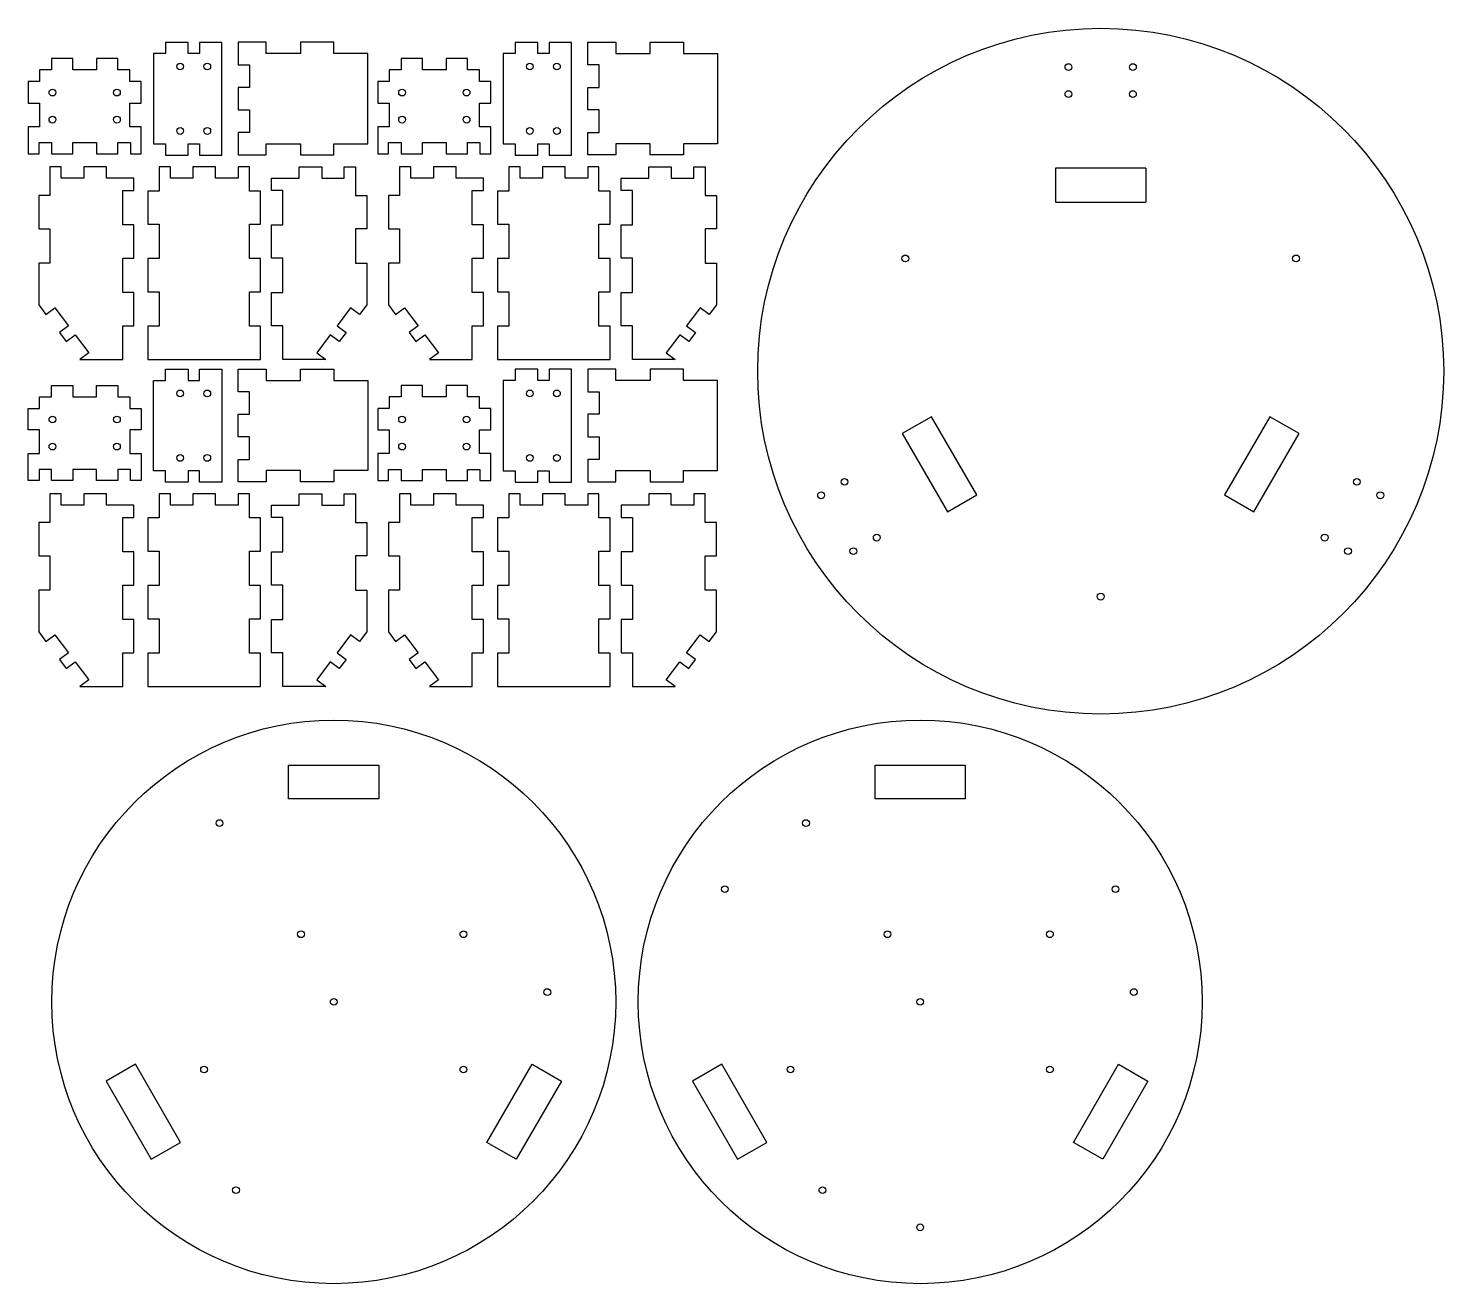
# Model space of a CAD drawing. Header units: centimetres. Extents: x -14.5 to 48.2, y -8.5 to 47.2.
import ezdxf

# ---------------------------------------------------------------- set-up
doc = ezdxf.new("R2010")
doc.units = ezdxf.units.CM
doc.layers.get('0').update_dxf_attribs({"linetype": 'CONTINUOUS'})

msp = doc.modelspace()

# ---------------------------------------------------------------- linework, layer by layer
for p, q in [((35, 41), (31, 41)), ((31, 41), (31, 39.5)), ((35, 41), (35, 39.5)), ((31, 39.5), (35, 39.5))]:
    msp.add_line(p, q)
for points in [[(-7.458, 41.584), (-7.458, 42.084), (-6.958, 42.084), (-6.958, 41.584), (-5.958, 41.584), (-5.958, 46.584), (-6.958, 46.584), (-6.958, 46.084), (-7.458, 46.084), (-7.458, 46.584), (-8.458, 46.584), (-8.458, 46.084), (-8.989, 46.084), (-8.989, 42.084), (-8.458, 42.084), (-8.458, 41.584)], [(-0.993, 41.588), (-0.993, 42.088), (0.507, 42.088), (0.507, 46.088), (-0.993, 46.088), (-0.993, 46.588), (-2.468, 46.588), (-2.468, 46.088), (-3.993, 46.088), (-3.993, 46.588), (-5.236, 46.588), (-5.236, 45.588), (-4.736, 45.588), (-4.736, 44.588), (-5.236, 44.588), (-5.236, 43.588), (-4.736, 43.588), (-4.736, 42.588), (-5.236, 42.588), (-5.236, 41.588), (-3.993, 41.588), (-3.993, 42.088), (-2.468, 42.088), (-2.468, 41.588)], [(8.042, 41.584), (8.042, 42.084), (8.542, 42.084), (8.542, 41.584), (9.542, 41.584), (9.542, 46.584), (8.542, 46.584), (8.542, 46.084), (8.042, 46.084), (8.042, 46.584), (7.042, 46.584), (7.042, 46.084), (6.511, 46.084), (6.511, 42.084), (7.042, 42.084), (7.042, 41.584)], [(11.507, 46.088), (13.032, 46.088), (13.032, 46.588), (14.507, 46.588), (14.507, 46.088), (16.007, 46.088), (16.007, 42.088), (14.507, 42.088), (14.507, 41.588), (13.032, 41.588), (13.032, 42.088), (11.507, 42.088), (11.507, 41.588), (10.264, 41.588), (10.264, 42.588), (10.764, 42.588), (10.764, 43.588), (10.264, 43.588), (10.264, 44.588), (10.764, 44.588), (10.764, 45.588), (10.264, 45.588), (10.264, 46.588), (11.507, 46.588)], [(-9.543, 43.893), (-9.543, 44.843), (-10.043, 44.843), (-10.043, 45.368), (-10.568, 45.368), (-10.568, 45.868), (-11.518, 45.868), (-11.518, 45.368), (-12.568, 45.368), (-12.568, 45.868), (-13.518, 45.868), (-13.518, 45.368), (-14.043, 45.368), (-14.043, 44.843), (-14.543, 44.843), (-14.543, 43.893), (-14.043, 43.893), (-14.043, 42.843), (-14.543, 42.843), (-14.543, 41.645), (-14.068, 41.645), (-14.068, 42.145), (-13.518, 42.145), (-13.518, 41.645), (-12.568, 41.645), (-12.568, 42.145), (-11.518, 42.145), (-11.518, 41.645), (-10.568, 41.645), (-10.568, 42.145), (-10.018, 42.145), (-10.018, 41.645), (-9.543, 41.645), (-9.543, 42.843), (-10.043, 42.843), (-10.043, 43.893)], [(3.982, 45.368), (2.932, 45.368), (2.932, 45.868), (1.982, 45.868), (1.982, 45.368), (1.457, 45.368), (1.457, 44.843), (0.957, 44.843), (0.957, 43.893), (1.457, 43.893), (1.457, 42.843), (0.957, 42.843), (0.957, 41.645), (1.432, 41.645), (1.432, 42.145), (1.982, 42.145), (1.982, 41.645), (2.932, 41.645), (2.932, 42.145), (3.982, 42.145), (3.982, 41.645), (4.932, 41.645), (4.932, 42.145), (5.482, 42.145), (5.482, 41.645), (5.957, 41.645), (5.957, 42.843), (5.457, 42.843), (5.457, 43.893), (5.957, 43.893), (5.957, 44.843), (5.457, 44.843), (5.457, 45.368), (4.932, 45.368), (4.932, 45.868), (3.982, 45.868)], [(-10.358, 32.515), (-10.358, 34.015), (-9.858, 34.015), (-9.858, 35.49), (-10.358, 35.49), (-10.358, 37.015), (-9.858, 37.015), (-9.858, 38.49), (-10.358, 38.49), (-10.358, 40.015), (-9.858, 40.015), (-9.858, 40.556), (-11.081, 40.556), (-11.081, 41.056), (-12.081, 41.056), (-12.081, 40.556), (-13.081, 40.556), (-13.081, 41.056), (-13.581, 41.056), (-13.581, 39.788), (-14.081, 39.788), (-14.081, 38.313), (-13.581, 38.313), (-13.581, 36.788), (-14.081, 36.788), (-14.081, 34.936), (-13.762, 34.512), (-13.362, 34.813), (-12.761, 34.014), (-13.16, 33.713), (-12.859, 33.314), (-12.46, 33.615), (-11.858, 32.816), (-12.257, 32.515)], [(-8.743, 35.515), (-8.743, 33.99), (-9.243, 33.99), (-9.243, 32.515), (-4.243, 32.515), (-4.243, 33.99), (-4.743, 33.99), (-4.743, 35.515), (-4.243, 35.515), (-4.243, 36.99), (-4.743, 36.99), (-4.743, 38.515), (-4.243, 38.515), (-4.243, 39.99), (-4.743, 39.99), (-4.743, 41.056), (-5.243, 41.056), (-5.243, 40.556), (-6.243, 40.556), (-6.243, 41.056), (-7.243, 41.056), (-7.243, 40.556), (-8.243, 40.556), (-8.243, 41.056), (-8.743, 41.056), (-8.743, 39.99), (-9.243, 39.99), (-9.243, 38.515), (-8.743, 38.515), (-8.743, 36.99), (-9.243, 36.99), (-9.243, 35.515)], [(-0.456, 33.713), (-0.757, 33.314), (-1.156, 33.615), (-1.758, 32.816), (-1.359, 32.515), (-3.258, 32.515), (-3.258, 34.015), (-3.758, 34.015), (-3.758, 35.49), (-3.258, 35.49), (-3.258, 37.015), (-3.758, 37.015), (-3.758, 38.49), (-3.258, 38.49), (-3.258, 40.015), (-3.758, 40.015), (-3.758, 40.556), (-2.535, 40.556), (-2.535, 41.056), (-1.535, 41.056), (-1.535, 40.556), (-0.535, 40.556), (-0.535, 41.056), (-0.035, 41.056), (-0.035, 39.788), (0.465, 39.788), (0.465, 38.313), (-0.035, 38.313), (-0.035, 36.788), (0.465, 36.788), (0.465, 34.936), (0.146, 34.512), (-0.254, 34.813), (-0.855, 34.014)], [(2.138, 34.813), (2.739, 34.014), (2.34, 33.713), (2.641, 33.314), (3.04, 33.615), (3.642, 32.816), (3.243, 32.515), (5.142, 32.515), (5.142, 34.015), (5.642, 34.015), (5.642, 35.49), (5.142, 35.49), (5.142, 37.015), (5.642, 37.015), (5.642, 38.49), (5.142, 38.49), (5.142, 40.015), (5.642, 40.015), (5.642, 40.556), (4.419, 40.556), (4.419, 41.056), (3.419, 41.056), (3.419, 40.556), (2.419, 40.556), (2.419, 41.056), (1.919, 41.056), (1.919, 39.788), (1.419, 39.788), (1.419, 38.313), (1.919, 38.313), (1.919, 36.788), (1.419, 36.788), (1.419, 34.936), (1.738, 34.512)], [(10.257, 41.056), (10.257, 40.556), (9.257, 40.556), (9.257, 41.056), (8.257, 41.056), (8.257, 40.556), (7.257, 40.556), (7.257, 41.056), (6.757, 41.056), (6.757, 39.99), (6.257, 39.99), (6.257, 38.515), (6.757, 38.515), (6.757, 36.99), (6.257, 36.99), (6.257, 35.515), (6.757, 35.515), (6.757, 33.99), (6.257, 33.99), (6.257, 32.515), (11.257, 32.515), (11.257, 33.99), (10.757, 33.99), (10.757, 35.515), (11.257, 35.515), (11.257, 36.99), (10.757, 36.99), (10.757, 38.515), (11.257, 38.515), (11.257, 39.99), (10.757, 39.99), (10.757, 41.056)], [(12.965, 40.556), (12.965, 41.056), (13.965, 41.056), (13.965, 40.556), (14.965, 40.556), (14.965, 41.056), (15.465, 41.056), (15.465, 39.788), (15.965, 39.788), (15.965, 38.313), (15.465, 38.313), (15.465, 36.788), (15.965, 36.788), (15.965, 34.936), (15.646, 34.512), (15.246, 34.813), (14.645, 34.014), (15.044, 33.713), (14.743, 33.314), (14.344, 33.615), (13.742, 32.816), (14.141, 32.515), (12.242, 32.515), (12.242, 34.015), (11.742, 34.015), (11.742, 35.49), (12.242, 35.49), (12.242, 37.015), (11.742, 37.015), (11.742, 38.49), (12.242, 38.49), (12.242, 40.015), (11.742, 40.015), (11.742, 40.556)], [(-8.458, 31.584), (-8.458, 32.084), (-7.458, 32.084), (-7.458, 31.584), (-6.958, 31.584), (-6.958, 32.084), (-5.958, 32.084), (-5.958, 27.084), (-6.958, 27.084), (-6.958, 27.584), (-7.458, 27.584), (-7.458, 27.084), (-8.458, 27.084), (-8.458, 27.584), (-8.989, 27.584), (-8.989, 31.584)], [(-2.468, 31.588), (-2.468, 32.088), (-0.993, 32.088), (-0.993, 31.588), (0.507, 31.588), (0.507, 27.588), (-0.993, 27.588), (-0.993, 27.088), (-2.468, 27.088), (-2.468, 27.588), (-3.993, 27.588), (-3.993, 27.088), (-5.236, 27.088), (-5.236, 28.088), (-4.736, 28.088), (-4.736, 29.088), (-5.236, 29.088), (-5.236, 30.088), (-4.736, 30.088), (-4.736, 31.088), (-5.236, 31.088), (-5.236, 32.088), (-3.993, 32.088), (-3.993, 31.588)], [(7.042, 27.584), (7.042, 27.084), (8.042, 27.084), (8.042, 27.584), (8.542, 27.584), (8.542, 27.084), (9.542, 27.084), (9.542, 32.084), (8.542, 32.084), (8.542, 31.584), (8.042, 31.584), (8.042, 32.084), (7.042, 32.084), (7.042, 31.584), (6.511, 31.584), (6.511, 27.584)], [(11.507, 27.088), (11.507, 27.588), (13.032, 27.588), (13.032, 27.088), (14.507, 27.088), (14.507, 27.588), (16.007, 27.588), (16.007, 31.588), (14.507, 31.588), (14.507, 32.088), (13.032, 32.088), (13.032, 31.588), (11.507, 31.588), (11.507, 32.088), (10.264, 32.088), (10.264, 31.088), (10.764, 31.088), (10.764, 30.088), (10.264, 30.088), (10.264, 29.088), (10.764, 29.088), (10.764, 28.088), (10.264, 28.088), (10.264, 27.088)], [(-14.043, 30.343), (-14.043, 30.868), (-13.518, 30.868), (-13.518, 31.368), (-12.568, 31.368), (-12.568, 30.868), (-11.518, 30.868), (-11.518, 31.368), (-10.568, 31.368), (-10.568, 30.868), (-10.043, 30.868), (-10.043, 30.343), (-9.543, 30.343), (-9.543, 29.393), (-10.043, 29.393), (-10.043, 28.343), (-9.543, 28.343), (-9.543, 27.145), (-10.018, 27.145), (-10.018, 27.645), (-10.568, 27.645), (-10.568, 27.145), (-11.518, 27.145), (-11.518, 27.645), (-12.568, 27.645), (-12.568, 27.145), (-13.518, 27.145), (-13.518, 27.645), (-14.068, 27.645), (-14.068, 27.145), (-14.543, 27.145), (-14.543, 28.343), (-14.043, 28.343), (-14.043, 29.393), (-14.543, 29.393), (-14.543, 30.343)], [(1.982, 30.868), (1.457, 30.868), (1.457, 30.343), (0.957, 30.343), (0.957, 29.393), (1.457, 29.393), (1.457, 28.343), (0.957, 28.343), (0.957, 27.145), (1.432, 27.145), (1.432, 27.645), (1.982, 27.645), (1.982, 27.145), (2.932, 27.145), (2.932, 27.645), (3.982, 27.645), (3.982, 27.145), (4.932, 27.145), (4.932, 27.645), (5.482, 27.645), (5.482, 27.145), (5.957, 27.145), (5.957, 28.343), (5.457, 28.343), (5.457, 29.393), (5.957, 29.393), (5.957, 30.343), (5.457, 30.343), (5.457, 30.868), (4.932, 30.868), (4.932, 31.368), (3.982, 31.368), (3.982, 30.868), (2.932, 30.868), (2.932, 31.368), (1.982, 31.368)], [(26.206, 25.768), (27.505, 26.518), (25.505, 29.982), (24.206, 29.232)], [(38.495, 26.518), (39.794, 25.768), (41.794, 29.232), (40.495, 29.982)], [(-14.081, 20.436), (-13.762, 20.012), (-13.362, 20.313), (-12.761, 19.514), (-13.16, 19.213), (-12.859, 18.814), (-12.46, 19.115), (-11.858, 18.316), (-12.257, 18.015), (-10.358, 18.015), (-10.358, 19.515), (-9.858, 19.515), (-9.858, 20.99), (-10.358, 20.99), (-10.358, 22.515), (-9.858, 22.515), (-9.858, 23.99), (-10.358, 23.99), (-10.358, 25.515), (-9.858, 25.515), (-9.858, 26.056), (-11.081, 26.056), (-11.081, 26.556), (-12.081, 26.556), (-12.081, 26.056), (-13.081, 26.056), (-13.081, 26.556), (-13.581, 26.556), (-13.581, 25.288), (-14.081, 25.288), (-14.081, 23.813), (-13.581, 23.813), (-13.581, 22.288), (-14.081, 22.288)], [(-9.243, 21.015), (-8.743, 21.015), (-8.743, 19.49), (-9.243, 19.49), (-9.243, 18.015), (-4.243, 18.015), (-4.243, 19.49), (-4.743, 19.49), (-4.743, 21.015), (-4.243, 21.015), (-4.243, 22.49), (-4.743, 22.49), (-4.743, 24.015), (-4.243, 24.015), (-4.243, 25.49), (-4.743, 25.49), (-4.743, 26.556), (-5.243, 26.556), (-5.243, 26.056), (-6.243, 26.056), (-6.243, 26.556), (-7.243, 26.556), (-7.243, 26.056), (-8.243, 26.056), (-8.243, 26.556), (-8.743, 26.556), (-8.743, 25.49), (-9.243, 25.49), (-9.243, 24.015), (-8.743, 24.015), (-8.743, 22.49), (-9.243, 22.49)], [(-0.254, 20.313), (-0.855, 19.514), (-0.456, 19.213), (-0.757, 18.814), (-1.156, 19.115), (-1.758, 18.316), (-1.359, 18.015), (-3.258, 18.015), (-3.258, 19.515), (-3.758, 19.515), (-3.758, 20.99), (-3.258, 20.99), (-3.258, 22.515), (-3.758, 22.515), (-3.758, 23.99), (-3.258, 23.99), (-3.258, 25.515), (-3.758, 25.515), (-3.758, 26.056), (-2.535, 26.056), (-2.535, 26.556), (-1.535, 26.556), (-1.535, 26.056), (-0.535, 26.056), (-0.535, 26.556), (-0.035, 26.556), (-0.035, 25.288), (0.465, 25.288), (0.465, 23.813), (-0.035, 23.813), (-0.035, 22.288), (0.465, 22.288), (0.465, 20.436), (0.146, 20.012)], [(1.419, 20.436), (1.738, 20.012), (2.138, 20.313), (2.739, 19.514), (2.34, 19.213), (2.641, 18.814), (3.04, 19.115), (3.642, 18.316), (3.243, 18.015), (5.142, 18.015), (5.142, 19.515), (5.642, 19.515), (5.642, 20.99), (5.142, 20.99), (5.142, 22.515), (5.642, 22.515), (5.642, 23.99), (5.142, 23.99), (5.142, 25.515), (5.642, 25.515), (5.642, 26.056), (4.419, 26.056), (4.419, 26.556), (3.419, 26.556), (3.419, 26.056), (2.419, 26.056), (2.419, 26.556), (1.919, 26.556), (1.919, 25.288), (1.419, 25.288), (1.419, 23.813), (1.919, 23.813), (1.919, 22.288), (1.419, 22.288)], [(6.757, 24.015), (6.757, 22.49), (6.257, 22.49), (6.257, 21.015), (6.757, 21.015), (6.757, 19.49), (6.257, 19.49), (6.257, 18.015), (11.257, 18.015), (11.257, 19.49), (10.757, 19.49), (10.757, 21.015), (11.257, 21.015), (11.257, 22.49), (10.757, 22.49), (10.757, 24.015), (11.257, 24.015), (11.257, 25.49), (10.757, 25.49), (10.757, 26.556), (10.257, 26.556), (10.257, 26.056), (9.257, 26.056), (9.257, 26.556), (8.257, 26.556), (8.257, 26.056), (7.257, 26.056), (7.257, 26.556), (6.757, 26.556), (6.757, 25.49), (6.257, 25.49), (6.257, 24.015)], [(15.465, 25.288), (15.465, 26.556), (14.965, 26.556), (14.965, 26.056), (13.965, 26.056), (13.965, 26.556), (12.965, 26.556), (12.965, 26.056), (11.742, 26.056), (11.742, 25.515), (12.242, 25.515), (12.242, 23.99), (11.742, 23.99), (11.742, 22.515), (12.242, 22.515), (12.242, 20.99), (11.742, 20.99), (11.742, 19.515), (12.242, 19.515), (12.242, 18.015), (14.141, 18.015), (13.742, 18.316), (14.344, 19.115), (14.743, 18.814), (15.044, 19.213), (14.645, 19.514), (15.246, 20.313), (15.646, 20.012), (15.965, 20.436), (15.965, 22.288), (15.465, 22.288), (15.465, 23.813), (15.965, 23.813), (15.965, 25.288)], [(0.999, 13.028), (-3.001, 13.028), (-3.001, 14.528), (0.999, 14.528)], [(26.999, 14.528), (26.999, 13.028), (22.999, 13.028), (22.999, 14.528)], [(-11.095, 0.51), (-9.095, -2.954), (-7.796, -2.204), (-9.796, 1.26)], [(9.092, 0.51), (7.092, -2.954), (5.793, -2.204), (7.793, 1.26)], [(16.905, -2.954), (18.204, -2.204), (16.204, 1.26), (14.905, 0.51)], [(35.092, 0.51), (33.092, -2.954), (31.793, -2.204), (33.793, 1.26)]]:
    msp.add_lwpolyline(points, close=True)
for centre, radius in [((33, 32), 15.207), ((33, 32), 15.207), ((-7.808, 45.514), 0.15), ((-6.608, 45.514), 0.15), ((7.692, 45.514), 0.15), ((8.892, 45.514), 0.15), ((31.57, 45.488), 0.15), ((34.43, 45.488), 0.15), ((-13.473, 44.356), 0.15), ((-10.613, 44.356), 0.15), ((2.027, 44.356), 0.15), ((4.887, 44.356), 0.15), ((31.57, 44.289), 0.15), ((34.43, 44.289), 0.15), ((-13.473, 43.156), 0.15), ((-10.613, 43.156), 0.15), ((2.027, 43.156), 0.15), ((4.887, 43.156), 0.15), ((-7.808, 42.654), 0.15), ((-6.608, 42.654), 0.15), ((7.692, 42.654), 0.15), ((8.892, 42.654), 0.15), ((24.34, 37), 0.15), ((41.66, 37), 0.15), ((-7.808, 31.014), 0.15), ((-6.608, 31.014), 0.15), ((7.692, 31.014), 0.15), ((8.892, 31.014), 0.15), ((-13.473, 29.856), 0.15), ((-10.613, 29.856), 0.15), ((2.027, 29.856), 0.15), ((4.887, 29.856), 0.15), ((-13.473, 28.656), 0.15), ((-10.613, 28.656), 0.15), ((-7.808, 28.154), 0.15), ((-6.608, 28.154), 0.15), ((2.027, 28.656), 0.15), ((4.887, 28.656), 0.15), ((7.692, 28.154), 0.15), ((8.892, 28.154), 0.15), ((21.642, 27.094), 0.15), ((44.358, 27.094), 0.15), ((20.604, 26.494), 0.15), ((45.396, 26.494), 0.15), ((23.072, 24.617), 0.15), ((42.928, 24.617), 0.15), ((22.034, 24.018), 0.15), ((43.966, 24.018), 0.15), ((33, 22), 0.15), ((-1.001, 4.028), 12.5), ((-1.001, 4.028), 12.5), ((24.999, 4.028), 12.5), ((24.999, 4.028), 12.5), ((-6.066, 11.957), 0.15), ((19.934, 11.957), 0.15), ((16.338, 9.028), 0.15), ((33.659, 9.028), 0.15), ((-2.451, 7.028), 0.15), ((4.749, 7.028), 0.15), ((23.549, 7.028), 0.15), ((30.749, 7.028), 0.15), ((8.466, 4.461), 0.15), ((34.466, 4.461), 0.15), ((-1.001, 4.028), 0.15), ((24.999, 4.028), 0.15), ((-6.751, 1.028), 0.15), ((4.749, 1.028), 0.15), ((19.249, 1.028), 0.15), ((30.749, 1.028), 0.15), ((-5.336, -4.322), 0.15), ((20.664, -4.322), 0.15), ((24.999, -5.972), 0.15)]:
    msp.add_circle(centre, radius)

doc.saveas('drawing.dxf')
